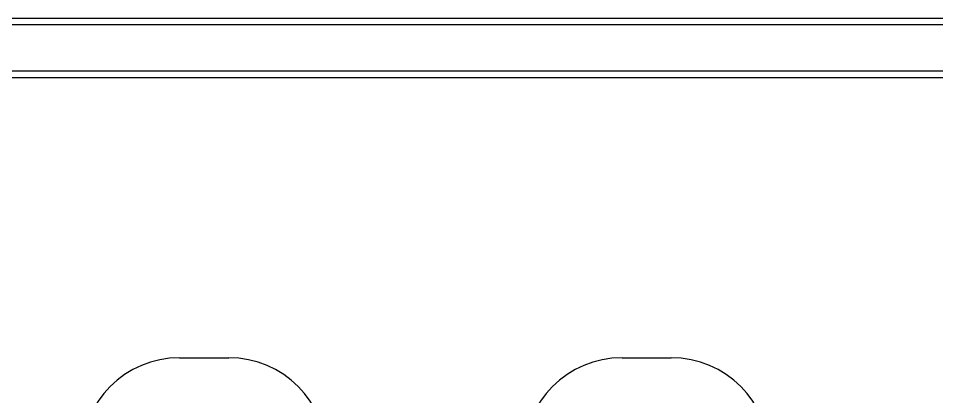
# Model space of a CAD drawing. Header units: millimetres. Extents: x -155 to 94595, y -3153 to 63413.
# Drawn here: x 90479 to 92347, y 48948 to 49717 of the extents above; entities that cross this region are included whole.
import ezdxf

# ---------------------------------------------------------------- set-up
doc = ezdxf.new("R2010")
doc.units = ezdxf.units.MM
doc.layers.add('int', color=185, linetype='Continuous')
doc.layers.add('wall', color=5, linetype='Continuous')

msp = doc.modelspace()

# ---------------------------------------------------------------- linework, layer by layer
at = {"layer": 'int'}
for p, q in [((90806.935, 49026.989), (90906.935, 49026.989)), ((91706.935, 49026.989), (91806.935, 49026.989))]:
    msp.add_line(p, q, dxfattribs=at)
for centre, start, end in [((90806.935, 48826.989), 90, 180), ((90906.935, 48826.989), 0, 90), ((91706.935, 48826.989), 90, 180), ((91806.935, 48826.989), 0, 90)]:
    msp.add_arc(centre, 200, start, end, dxfattribs=at)
at = {"layer": 'wall'}
for points in [[(88264.86, 49596.989), (94344.86, 49596.989), (94344.86, 49716.989), (88264.86, 49716.989)], [(88277.86, 49609.989), (94331.86, 49609.989), (94331.86, 49703.989), (88277.86, 49703.989)]]:
    msp.add_lwpolyline(points, close=True, dxfattribs=at)

doc.saveas('drawing.dxf')
